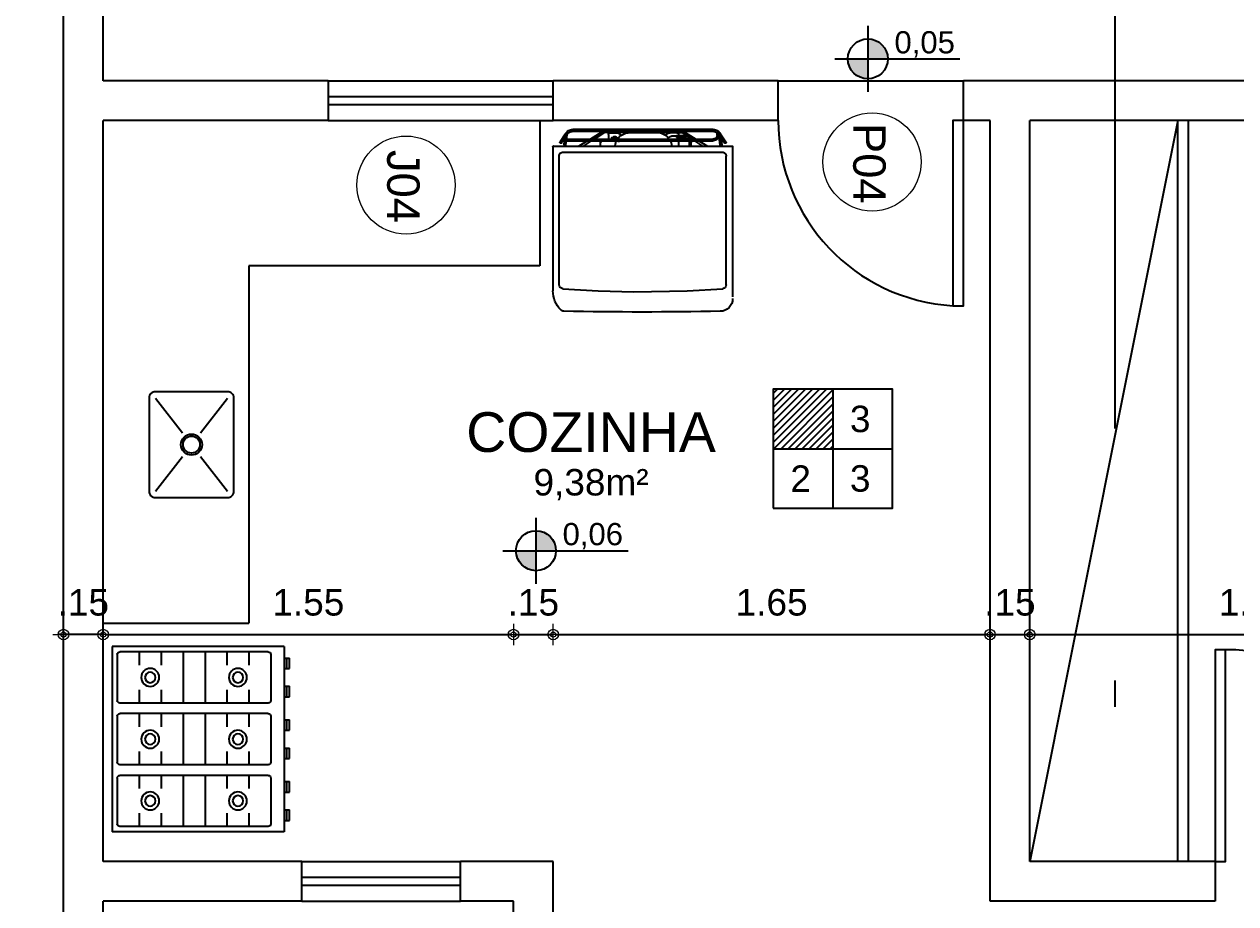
# Model space of a CAD drawing. Header units: millimetres. Extents: x 1540 to 1603, y 509.1 to 598.2.
# Drawn here: x 1545.459 to 1550.036, y 588.486 to 591.81 of the extents above; entities that cross this region are included whole.
import ezdxf
from ezdxf.enums import TextEntityAlignment as Align

# ---------------------------------------------------------------- set-up
doc = ezdxf.new("R2010")
doc.units = ezdxf.units.MM
doc.linetypes.add('DASHDOT2', pattern=[12.7, 6.35, -3.175, 0, -3.175])
for name, color, linetype in [('01', 4, 'Continuous'), ('02', 2, 'Continuous'), ('A-PEN-08', 8, 'Continuous'), ('A-PEN-B', 5, 'Continuous'), ('A-PEN-C', 4, 'Continuous'), ('A-PEN-G', 3, 'Continuous'), ('A-PEN-M', 6, 'Continuous'), ('A-PEN-R', 1, 'Continuous'), ('BANHEIRO', 6, 'Continuous'), ('COZINHA', 6, 'Continuous'), ('L-Texto', 30, 'Continuous'), ('NIVEIS', 1, 'Continuous')]:
    doc.layers.add(name, color=color, linetype=linetype)
doc.layers.add('BLOCOS', color=4, linetype='Continuous', lineweight=9)
doc.layers.add('COTAS', color=53, linetype='Continuous', lineweight=9)
doc.styles.add('CARIMBO_DADOS', font='arial.ttf', dxfattribs={"height": 0.1})
doc.styles.add('REGUA80', font='arial.ttf', dxfattribs={"height": 1})
doc.styles.add('T20', font='PORT2', dxfattribs={"height": 0.2})
doc.styles.add('TEXT', font='arial.ttf')
doc.dimstyles.new('COTAS_EXTERNAS', dxfattribs={"dimtxt": 0.1, "dimasz": 0.01, "dimexe": 0, "dimexo": 0, "dimgap": 0.07, "dimtad": 1, "dimzin": 5, "dimdsep": 46, "dimtxsty": 'CARIMBO_DADOS', "dimblk1": 'CIRCULOS', "dimblk2": 'CIRCULOS', "dimsah": 1, "dimcen": 0, "dimse1": 1, "dimse2": 1, "dimclrd": 8, "dimclre": 8, "dimclrt": 230, "dimadec": 0, "dimazin": 0, "dimtfac": 100, "dimtix": 1, "dimtmove": 2, "dimatfit": 3, "dimldrblk": 'CIRCULOS', "dimfxl": 1, "dimtolj": 1, "dimtzin": 5, "dimarcsym": 0})
doc.dimstyles.get("Standard").update_dxf_attribs({"dimtxt": 0.18, "dimasz": 0.18, "dimexe": 0.18, "dimexo": 0.0625, "dimgap": 0.09, "dimtad": 0, "dimtih": 1, "dimtoh": 1, "dimdec": 4, "dimzin": 0, "dimdsep": 46, "dimtxsty": 'Standard', "dimcen": 0.09, "dimadec": 0, "dimazin": 0, "dimtfac": 1, "dimtdec": 4, "dimtofl": 0, "dimtmove": 0, "dimatfit": 3, "dimfxl": 1, "dimtolj": 1, "dimtzin": 0, "dimarcsym": 0})

# ---------------------------------------------------------------- blocks, each defined once
blk = doc.blocks.new('BRA31TDp')
for p, q in [((0.6752, 0.7629), (0.6704, 0.7634)), ((0.6799, 0.762), (0.6752, 0.7629)), ((0.0568, 0.7392), (0.0568, 0.7407)), ((0.0805, 0.716), (0.0814, 0.7156)), ((0.1803, 0.7137), (0.1812, 0.7156)), ((0.1803, 0.7085), (0.1803, 0.7137)), ((0.4901, 0.7279), (0.4844, 0.726)), ((0.6842, 0.7605), (0.6799, 0.762)), ((0.6884, 0.7586), (0.6842, 0.7605)), ((0.6922, 0.7558), (0.6884, 0.7586)), ((0.6955, 0.7525), (0.6922, 0.7558)), ((0.6984, 0.7492), (0.6955, 0.7525)), ((0.7016, 0.7433), (0.6984, 0.7492)), ((0.7007, 0.7449), (0.7007, 0.7449)), ((0.7016, 0.7433), (0.7235, 0.7118)), ((0.4915, 0.6995), (0.4911, 0.7009)), ((0.492, 0.6981), (0.4915, 0.6995)), ((0.492, 0.6966), (0.492, 0.6981)), ((0.4931, 0.6933), (0.492, 0.6966)), ((0.4925, 0.6952), (0.4925, 0.6952)), ((0.7537, 0.691), (0.7537, 0.103)), ((0, 0.103), (0, 0.0628)), ((0.0265, 0.1115), (0.0265, 0.1115)), ((0.0265, 0.111), (0.0265, 0.1115)), ((0.7537, 0.103), (0.7537, 0.0864)), ((0, 0.0628), (0, 0.0623)), ((0, 0.0628), (0, 0.0628)), ((0, 0.0628), (0, 0.0604)), ((0.1903, 0.0855), (0.0412, 0.0949)), ((0.4144, 0.0822), (0.1903, 0.0855)), ((0.5635, 0.0855), (0.4144, 0.0822)), ((0.7121, 0.0949), (0.5635, 0.0855))]:
    blk.add_line(p, q)
for points in [[(0.0805, 0.7634), (0.0805, 0.7634), (0.0757, 0.7629), (0.071, 0.762), (0.0667, 0.7605), (0.063, 0.7582), (0.0592, 0.7558), (0.0559, 0.7525), (0.053, 0.7487), (0.0506, 0.7444)], [(0.0805, 0.7634), (0.6704, 0.7634)], [(0.053, 0.7487), (0.0275, 0.7118)], [(0.0483, 0.7284), (0.0341, 0.708)], [(0.044, 0.6995), (0.0502, 0.743)], [(0.0506, 0.7444), (0.0506, 0.7444), (0.0502, 0.744), (0.0502, 0.7435), (0.0502, 0.7435), (0.0502, 0.743)], [(0.0511, 0.699), (0.0568, 0.7407)], [(0.0577, 0.7426), (0.0577, 0.7426), (0.0577, 0.7421), (0.0573, 0.7416), (0.0568, 0.7411), (0.0568, 0.7407)], [(0.0568, 0.7392), (0.0568, 0.7392), (0.0573, 0.7345), (0.0587, 0.7302), (0.0611, 0.7265), (0.0639, 0.7227), (0.0672, 0.7198), (0.0715, 0.7179), (0.0757, 0.7165), (0.0805, 0.716)], [(0.0805, 0.7558), (0.0805, 0.7558), (0.0772, 0.7553), (0.0734, 0.7549), (0.0701, 0.7539), (0.0672, 0.752), (0.0644, 0.7501), (0.0615, 0.7482), (0.0596, 0.7454), (0.0577, 0.7426)], [(0.0805, 0.7558), (0.0805, 0.7558), (0.0772, 0.7553), (0.0743, 0.7544), (0.0715, 0.753), (0.0691, 0.7511), (0.0672, 0.7487), (0.0658, 0.7459), (0.0653, 0.743), (0.0648, 0.7397), (0.0648, 0.7397), (0.0653, 0.7364), (0.0658, 0.7336), (0.0672, 0.7307), (0.0691, 0.7279), (0.0715, 0.726), (0.0743, 0.7246), (0.0772, 0.7236), (0.0805, 0.7231)], [(0.6704, 0.7558), (0.0805, 0.7558)], [(0.6951, 0.7231), (0.0805, 0.7231)], [(0.6951, 0.7156), (0.0814, 0.7156)], [(0.1411, 0.7156), (0.1043, 0.6933)], [(0.1244, 0.6933), (0.1586, 0.7156)], [(0.1993, 0.7506), (0.1538, 0.7231)], [(0.1699, 0.7231), (0.2139, 0.752)], [(0.1737, 0.7156), (0.1737, 0.7156), (0.1732, 0.7137), (0.1732, 0.7123), (0.1732, 0.7104), (0.1732, 0.7085)], [(0.2016, 0.7373), (0.2016, 0.7373), (0.1978, 0.7369), (0.1945, 0.7364), (0.1907, 0.7355), (0.1879, 0.7336), (0.1846, 0.7317), (0.1818, 0.7293), (0.1794, 0.7265), (0.177, 0.7231)], [(0.2016, 0.7298), (0.2016, 0.7298), (0.1997, 0.7298), (0.1974, 0.7293), (0.1955, 0.7288), (0.1936, 0.7284), (0.1917, 0.7274), (0.1903, 0.726), (0.1884, 0.7246), (0.1865, 0.7231)], [(0.4385, 0.7497), (0.4385, 0.7497), (0.4314, 0.7501), (0.4248, 0.7506), (0.4182, 0.7511), (0.4115, 0.7511), (0.2172, 0.7511), (0.2106, 0.7506), (0.2039, 0.7501), (0.1968, 0.7497)], [(0.1968, 0.7497), (0.1968, 0.7497), (0.3025, 0.7487), (0.2958, 0.7468), (0.2901, 0.7444), (0.2845, 0.7416), (0.2788, 0.7378), (0.2741, 0.7336), (0.2698, 0.7288), (0.2655, 0.7231)], [(0.412, 0.7506), (0.1993, 0.7506)], [(0.2016, 0.7373), (0.2343, 0.7373)], [(0.2343, 0.7298), (0.2016, 0.7298)], [(0.412, 0.752), (0.2139, 0.752)], [(0.2338, 0.7497), (0.2338, 0.7497), (0.231, 0.7492), (0.2291, 0.7478), (0.2272, 0.7454), (0.2267, 0.7426)], [(0.2267, 0.7426), (0.2267, 0.7373)], [(0.2267, 0.7156), (0.2267, 0.6933)], [(0.2338, 0.7497), (0.2617, 0.7497)], [(0.2485, 0.7373), (0.2343, 0.7373), (0.2343, 0.7298)], [(0.2688, 0.7279), (0.2603, 0.7336), (0.2603, 0.7336), (0.2575, 0.735), (0.2546, 0.7364), (0.2518, 0.7369), (0.2485, 0.7373)], [(0.2613, 0.7156), (0.2613, 0.7156), (0.2603, 0.7137), (0.2594, 0.7118), (0.2589, 0.7099), (0.258, 0.7085), (0.2575, 0.7066), (0.257, 0.7047), (0.2565, 0.7028), (0.2561, 0.7009)], [(0.2795, 0.7383), (0.2783, 0.7402), (0.2764, 0.7426), (0.2745, 0.7449), (0.2722, 0.7463), (0.2698, 0.7478), (0.2674, 0.7487), (0.2646, 0.7497), (0.2617, 0.7497)], [(0.412, 0.752), (0.536, 0.752)], [(0.412, 0.7506), (0.5507, 0.7506)], [(0.4825, 0.7231), (0.4825, 0.7231), (0.4783, 0.7288), (0.474, 0.7336), (0.4688, 0.7378), (0.4636, 0.7416), (0.4579, 0.7444), (0.4518, 0.7468), (0.4451, 0.7487), (0.4385, 0.7497)], [(0.5142, 0.7497), (0.4863, 0.7497), (0.4863, 0.7497), (0.483, 0.7497), (0.4802, 0.7487), (0.4778, 0.7478), (0.4754, 0.7463), (0.4731, 0.7449), (0.4712, 0.7426), (0.4698, 0.7402), (0.4683, 0.7378)], [(0.4825, 0.7156), (0.4792, 0.7137), (0.4792, 0.7137), (0.4792, 0.7137), (0.4787, 0.7137), (0.4783, 0.7137), (0.4783, 0.7137), (0.4783, 0.7137), (0.4769, 0.7137), (0.4754, 0.7137), (0.474, 0.7146), (0.4735, 0.7156)], [(0.5029, 0.7284), (0.5029, 0.7284), (0.501, 0.7317), (0.4982, 0.734), (0.4944, 0.7345), (0.4906, 0.734), (0.4906, 0.734), (0.4877, 0.7326), (0.4854, 0.7302), (0.4844, 0.7269), (0.4844, 0.7231)], [(0.4911, 0.7009), (0.4911, 0.7009), (0.4911, 0.7014), (0.4911, 0.7023), (0.4911, 0.7028), (0.4906, 0.7033), (0.4906, 0.7033), (0.4901, 0.7066), (0.4892, 0.7099), (0.4882, 0.7127), (0.4868, 0.7156)], [(0.4901, 0.7506), (0.4901, 0.752)], [(0.4934, 0.7284), (0.4934, 0.7284), (0.4925, 0.7284), (0.492, 0.7284), (0.4911, 0.7284), (0.4901, 0.7279)], [(0.4934, 0.7284), (0.5081, 0.7284), (0.5081, 0.7231)], [(0.5057, 0.7506), (0.5057, 0.752)], [(0.5204, 0.7426), (0.5204, 0.7426), (0.5199, 0.7454), (0.519, 0.7478), (0.5166, 0.7492), (0.5142, 0.7497)], [(0.5204, 0.7426), (0.5204, 0.7231)], [(0.58, 0.7231), (0.536, 0.752)], [(0.5403, 0.7156), (0.5479, 0.7137)], [(0.554, 0.7075), (0.554, 0.7075), (0.5535, 0.7094), (0.5521, 0.7113), (0.5502, 0.7127), (0.5479, 0.7137)], [(0.5507, 0.7506), (0.5961, 0.7231)], [(0.6255, 0.6933), (0.5914, 0.7156)], [(0.6089, 0.7156), (0.6456, 0.6933)], [(0.6936, 0.7426), (0.6936, 0.7426), (0.6917, 0.7454), (0.6894, 0.7482), (0.6865, 0.7501), (0.6837, 0.752), (0.6809, 0.7539), (0.6775, 0.7549), (0.6742, 0.7553), (0.6704, 0.7558)], [(0.6936, 0.7426), (0.7173, 0.708)], [(0.6941, 0.7407), (0.6941, 0.7407), (0.6936, 0.7411), (0.6936, 0.7416), (0.6936, 0.7421), (0.6936, 0.7426)], [(0.6993, 0.699), (0.6941, 0.7407)], [(0.7069, 0.6995), (0.7031, 0.7284)], [(0.0024, 0.6933), (0.0024, 0.6933), (0.0014, 0.6933), (0.0005, 0.6929), (0, 0.6919), (0, 0.691)], [(0, 0.691), (0, 0.103)], [(0.7514, 0.6933), (0.0014, 0.6933)], [(0.0275, 0.7118), (0.0275, 0.7118), (0.027, 0.7104), (0.027, 0.7094), (0.0275, 0.708), (0.0284, 0.7066), (0.0284, 0.7066), (0.0293, 0.7061), (0.0308, 0.7061), (0.0322, 0.7066), (0.0336, 0.7075), (0.0336, 0.7075), (0.0336, 0.7075), (0.0341, 0.708), (0.0341, 0.708), (0.0341, 0.708)], [(0.7107, 0.6682), (0.0426, 0.6682)], [(0.044, 0.6995), (0.044, 0.6995), (0.0445, 0.6981), (0.0454, 0.6971), (0.0464, 0.6962), (0.0483, 0.6957), (0.0483, 0.6957), (0.0497, 0.6962), (0.0506, 0.6966), (0.0511, 0.6976), (0.0511, 0.699)], [(0.1732, 0.6933), (0.1732, 0.7085)], [(0.1803, 0.6933), (0.1803, 0.7085)], [(0.2561, 0.7009), (0.2561, 0.7009), (0.2561, 0.6995), (0.2561, 0.6981), (0.2556, 0.6966), (0.2556, 0.6933)], [(0.554, 0.6933), (0.554, 0.7075)], [(0.7069, 0.6995), (0.7069, 0.6995), (0.7069, 0.6985), (0.7059, 0.6976), (0.7055, 0.6971), (0.7045, 0.6966), (0.7045, 0.6966), (0.7031, 0.6962), (0.7012, 0.6966), (0.7003, 0.6971), (0.6993, 0.6985), (0.6993, 0.6985), (0.6993, 0.6985), (0.6993, 0.6985), (0.6993, 0.6985), (0.6993, 0.699)], [(0.7173, 0.708), (0.7173, 0.708), (0.7178, 0.7066), (0.7192, 0.7061), (0.7206, 0.7061), (0.7225, 0.7066), (0.7225, 0.7066), (0.7235, 0.7075), (0.7244, 0.7085), (0.7244, 0.7099), (0.7235, 0.7113), (0.7235, 0.7113), (0.7235, 0.7118), (0.7235, 0.7118), (0.7235, 0.7118), (0.7235, 0.7118)], [(0.7514, 0.6933), (0.7523, 0.6933), (0.7523, 0.6933), (0.7528, 0.6933), (0.7533, 0.6929), (0.7537, 0.6924), (0.7537, 0.6919)], [(0.7537, 0.691), (0.7537, 0.691), (0.7537, 0.6919), (0.7533, 0.6929), (0.7523, 0.6933), (0.7514, 0.6933)], [(0.0265, 0.1115), (0.0265, 0.6512)], [(0.7272, 0.1115), (0.7272, 0.6512)]]:
    blk.add_lwpolyline(points)
for centre, radius, start, end in [((0.0426, 0.6521), 0.0161, 90, 183.2732), ((0.7107, 0.6517), 0.0166, 358.3861, 90), ((0.0432, 0.1115), 0.0167, 180, 263.0635), ((0.7106, 0.1115), 0.0166, 275.1275, 0), ((0.051, 0.0511), 0.0511, 177.5341, 270), ((0.6377, 0.0864), 0.116, 315.9981, 0), ((0.3762, 17.318), 17.3211, 268.92446, 271.09792), ((0.7077, 0.0189), 0.0187, 271.0979, 315.9981)]:
    blk.add_arc(centre, radius, start, end)
blk = doc.blocks.new('Fogão03_6')
at = {"layer": '01'}
for p, q in [((-0.33, -0.1029), (-0.28, -0.1029)), ((-0.33, -0.1029), (-0.28, -0.1029)), ((-0.1867, -0.1029), (-0.1367, -0.1029)), ((-0.1867, -0.1029), (-0.1367, -0.1029)), ((-0.0967, -0.1029), (-0.0467, -0.1029)), ((-0.0967, -0.1029), (-0.0467, -0.1029)), ((0.0467, -0.1029), (0.0967, -0.1029)), ((0.0467, -0.1029), (0.0967, -0.1029)), ((0.1367, -0.1029), (0.1867, -0.1029)), ((0.1367, -0.1029), (0.1867, -0.1029)), ((0.28, -0.1029), (0.33, -0.1029)), ((0.28, -0.1029), (0.33, -0.1029)), ((-0.33, -0.1857), (-0.28, -0.1857)), ((-0.33, -0.1857), (-0.28, -0.1857)), ((-0.1867, -0.1857), (-0.1367, -0.1857)), ((-0.1867, -0.1857), (-0.1367, -0.1857)), ((-0.0967, -0.1857), (-0.0467, -0.1857)), ((-0.0967, -0.1857), (-0.0467, -0.1857)), ((0.0467, -0.1857), (0.0967, -0.1857)), ((0.0467, -0.1857), (0.0967, -0.1857)), ((0.1367, -0.1857), (0.1867, -0.1857)), ((0.1367, -0.1857), (0.1867, -0.1857)), ((0.28, -0.1857), (0.33, -0.1857)), ((0.28, -0.1857), (0.33, -0.1857)), ((-0.33, -0.2686), (-0.1367, -0.2686)), ((-0.33, -0.2686), (-0.1367, -0.2686)), ((-0.0967, -0.2686), (0.0967, -0.2686)), ((-0.0967, -0.2686), (0.0967, -0.2686)), ((0.1367, -0.2686), (0.33, -0.2686)), ((0.1367, -0.2686), (0.33, -0.2686)), ((-0.33, -0.3514), (-0.1367, -0.3514)), ((-0.33, -0.3514), (-0.1367, -0.3514)), ((-0.0967, -0.3514), (0.0967, -0.3514)), ((-0.0967, -0.3514), (0.0967, -0.3514)), ((0.1367, -0.3514), (0.33, -0.3514)), ((0.1367, -0.3514), (0.33, -0.3514)), ((-0.33, -0.4343), (-0.28, -0.4343)), ((-0.33, -0.4343), (-0.28, -0.4343)), ((-0.1867, -0.4343), (-0.1367, -0.4343)), ((-0.1867, -0.4343), (-0.1367, -0.4343)), ((-0.0967, -0.4343), (-0.0467, -0.4343)), ((-0.0967, -0.4343), (-0.0467, -0.4343)), ((0.0467, -0.4343), (0.0967, -0.4343)), ((0.0467, -0.4343), (0.0967, -0.4343)), ((0.1367, -0.4343), (0.1867, -0.4343)), ((0.1367, -0.4343), (0.1867, -0.4343)), ((0.28, -0.4343), (0.33, -0.4343)), ((0.28, -0.4343), (0.33, -0.4343)), ((-0.33, -0.5171), (-0.28, -0.5171)), ((-0.33, -0.5171), (-0.28, -0.5171)), ((-0.1867, -0.5171), (-0.1367, -0.5171)), ((-0.1867, -0.5171), (-0.1367, -0.5171)), ((-0.0967, -0.5171), (-0.0467, -0.5171)), ((-0.0967, -0.5171), (-0.0467, -0.5171)), ((0.0467, -0.5171), (0.0967, -0.5171)), ((0.0467, -0.5171), (0.0967, -0.5171)), ((0.1367, -0.5171), (0.1867, -0.5171)), ((0.1367, -0.5171), (0.1867, -0.5171)), ((0.28, -0.5171), (0.33, -0.5171)), ((0.28, -0.5171), (0.33, -0.5171)), ((-0.3068, -0.65), (-0.3068, -0.67)), ((-0.3068, -0.65), (-0.3068, -0.67)), ((-0.2669, -0.66), (-0.3068, -0.66)), ((-0.2669, -0.66), (-0.3068, -0.66)), ((-0.2669, -0.67), (-0.3068, -0.67)), ((-0.2669, -0.67), (-0.3068, -0.67)), ((-0.2669, -0.65), (-0.2669, -0.67)), ((-0.2669, -0.65), (-0.2669, -0.67)), ((-0.1998, -0.65), (-0.1998, -0.67)), ((-0.1998, -0.65), (-0.1998, -0.67)), ((-0.1599, -0.66), (-0.1998, -0.66)), ((-0.1599, -0.66), (-0.1998, -0.66)), ((-0.1599, -0.67), (-0.1998, -0.67)), ((-0.1599, -0.67), (-0.1998, -0.67)), ((-0.1599, -0.65), (-0.1599, -0.67)), ((-0.1599, -0.65), (-0.1599, -0.67)), ((-0.0734, -0.65), (-0.0734, -0.67)), ((-0.0734, -0.65), (-0.0734, -0.67)), ((-0.0335, -0.66), (-0.0734, -0.66)), ((-0.0335, -0.66), (-0.0734, -0.66)), ((-0.0335, -0.67), (-0.0734, -0.67)), ((-0.0335, -0.67), (-0.0734, -0.67)), ((-0.0335, -0.65), (-0.0335, -0.67)), ((-0.0335, -0.65), (-0.0335, -0.67)), ((0.0335, -0.65), (0.0335, -0.67)), ((0.0335, -0.65), (0.0335, -0.67)), ((0.0734, -0.66), (0.0335, -0.66)), ((0.0734, -0.66), (0.0335, -0.66)), ((0.0734, -0.67), (0.0335, -0.67)), ((0.0734, -0.67), (0.0335, -0.67)), ((0.0734, -0.65), (0.0734, -0.67)), ((0.0734, -0.65), (0.0734, -0.67)), ((0.1599, -0.65), (0.1599, -0.67)), ((0.1599, -0.65), (0.1599, -0.67)), ((0.1998, -0.66), (0.1599, -0.66)), ((0.1998, -0.66), (0.1599, -0.66)), ((0.1998, -0.67), (0.1599, -0.67)), ((0.1998, -0.67), (0.1599, -0.67)), ((0.1998, -0.65), (0.1998, -0.67)), ((0.1998, -0.65), (0.1998, -0.67)), ((0.2669, -0.65), (0.2669, -0.67)), ((0.2669, -0.65), (0.2669, -0.67)), ((0.3067, -0.66), (0.2669, -0.66)), ((0.3067, -0.66), (0.2669, -0.66)), ((0.3067, -0.67), (0.2669, -0.67)), ((0.3067, -0.67), (0.2669, -0.67)), ((0.3067, -0.65), (0.3067, -0.67)), ((0.3067, -0.65), (0.3067, -0.67))]:
    blk.add_line(p, q, dxfattribs=at)
for centre, radius in [((-0.2333, -0.1443), 0.0341), ((-0.2333, -0.1443), 0.0341), ((-0.2333, -0.1443), 0.02), ((-0.2333, -0.1443), 0.02), ((0, -0.1443), 0.0341), ((0, -0.1443), 0.0341), ((0, -0.1443), 0.02), ((0, -0.1443), 0.02), ((0.2333, -0.1443), 0.0341), ((0.2333, -0.1443), 0.0341), ((0.2333, -0.1443), 0.02), ((0.2333, -0.1443), 0.02), ((-0.2333, -0.4757), 0.0341), ((-0.2333, -0.4757), 0.0341), ((-0.2333, -0.4757), 0.02), ((-0.2333, -0.4757), 0.02), ((0, -0.4757), 0.0341), ((0, -0.4757), 0.0341), ((0, -0.4757), 0.02), ((0, -0.4757), 0.02), ((0.2333, -0.4757), 0.0341), ((0.2333, -0.4757), 0.0341), ((0.2333, -0.4757), 0.02), ((0.2333, -0.4757), 0.02)]:
    blk.add_circle(centre, radius, dxfattribs=at)
at = {"layer": '02'}
for p, q in [((-0.35, -0.65), (-0.35, 0)), ((-0.35, 0), (0.35, 0)), ((-0.35, 0), (0.35, 0)), ((-0.35, -0.65), (-0.35, 0)), ((-0.33, -0.59), (-0.33, -0.03)), ((-0.33, -0.59), (-0.33, -0.03)), ((-0.32, -0.02), (-0.1467, -0.02)), ((-0.32, -0.02), (-0.1467, -0.02)), ((-0.1367, -0.59), (-0.1367, -0.03)), ((-0.1367, -0.59), (-0.1367, -0.03)), ((-0.0967, -0.59), (-0.0967, -0.03)), ((-0.0967, -0.59), (-0.0967, -0.03)), ((-0.0867, -0.02), (0.0867, -0.02)), ((-0.0867, -0.02), (0.0867, -0.02)), ((0.0967, -0.59), (0.0967, -0.03)), ((0.0967, -0.59), (0.0967, -0.03)), ((0.1367, -0.59), (0.1367, -0.03)), ((0.1367, -0.59), (0.1367, -0.03)), ((0.1467, -0.02), (0.32, -0.02)), ((0.1467, -0.02), (0.32, -0.02)), ((0.33, -0.59), (0.33, -0.03)), ((0.33, -0.59), (0.33, -0.03)), ((0.35, -0.65), (0.35, 0)), ((0.35, -0.65), (0.35, 0)), ((-0.32, -0.6), (-0.1467, -0.6)), ((-0.32, -0.6), (-0.1467, -0.6)), ((-0.0867, -0.6), (0.0867, -0.6)), ((-0.0867, -0.6), (0.0867, -0.6)), ((0.1467, -0.6), (0.32, -0.6)), ((0.1467, -0.6), (0.32, -0.6)), ((-0.35, -0.65), (0.35, -0.65)), ((-0.35, -0.65), (0.35, -0.65))]:
    blk.add_line(p, q, dxfattribs=at)
for centre, start, end in [((-0.32, -0.03), 89.9995, 179.9996), ((-0.32, -0.03), 89.9995, 179.9996), ((-0.1467, -0.03), 359.9996, 89.9995), ((-0.1467, -0.03), 359.9996, 89.9995), ((-0.0867, -0.03), 89.9995, 179.9996), ((-0.0867, -0.03), 89.9995, 179.9996), ((0.0867, -0.03), 359.9996, 89.9995), ((0.0867, -0.03), 359.9996, 89.9995), ((0.1467, -0.03), 89.9995, 179.9996), ((0.1467, -0.03), 89.9995, 179.9996), ((0.32, -0.03), 359.9996, 89.9995), ((0.32, -0.03), 359.9996, 89.9995), ((-0.32, -0.59), 179.9996, 269.9995), ((-0.32, -0.59), 179.9996, 269.9995), ((-0.1467, -0.59), 269.9995, 359.9996), ((-0.1467, -0.59), 269.9995, 359.9996), ((-0.0867, -0.59), 179.9996, 269.9995), ((-0.0867, -0.59), 179.9996, 269.9995), ((0.0867, -0.59), 269.9995, 359.9996), ((0.0867, -0.59), 269.9995, 359.9996), ((0.1467, -0.59), 179.9996, 269.9995), ((0.1467, -0.59), 179.9996, 269.9995), ((0.32, -0.59), 269.9995, 359.9996), ((0.32, -0.59), 269.9995, 359.9996)]:
    blk.add_arc(centre, 0.01, start, end, dxfattribs=at)
blk = doc.blocks.new('pp')
at = {"layer": '01'}
for p, q in [((3701.2338, 249.4487), (3701.3355, 249.317)), ((3701.404, 249.317), (3701.5058, 249.4487)), ((3701.2338, 249.0967), (3701.3355, 249.2284)), ((3701.404, 249.2284), (3701.5058, 249.0967))]:
    blk.add_line(p, q, dxfattribs=at)
for radius in [0.04, 0.032]:
    blk.add_circle((3701.3698, 249.2727), radius, dxfattribs=at)
at = {"layer": '02', "flags": 128}
blk.add_lwpolyline([(3701.2098, 249.4487), (3701.2098, 249.0967, 0.414214), (3701.2338, 249.0727), (3701.5058, 249.0727, 0.414214), (3701.5298, 249.0967), (3701.5298, 249.4487, 0.414214), (3701.5058, 249.4727), (3701.2338, 249.4727, 0.414214)], format="xyb", close=True, dxfattribs=at)
blk = doc.blocks.new('CIRCULOS')
at = {"layer": 'COTAS'}
for p, q in [((-4, 0), (4, 0)), ((0, 4), (0, -4))]:
    blk.add_line(p, q, dxfattribs=at)
for radius in [2, 1]:
    blk.add_circle((0, 0), radius, dxfattribs=at)
blk = doc.blocks.new('*D475')
at = {"layer": 'A-PEN-08', "color": 8, "lineweight": -2, "ltscale": 0.05}
blk.add_line((1545.2878, 594.5859), (1545.2878, 591.6059), dxfattribs=at)
at = {"layer": 'Defpoints', "color": 0, "ltscale": 0.05}
for p in [(1545.7574, 594.5959), (1545.2878, 591.5959), (1545.7574, 591.5959)]:
    blk.add_point(p, dxfattribs=at)
at = {"layer": 'A-PEN-08', "color": 8, "lineweight": -2, "ltscale": 0.05, "xscale": 0.01, "yscale": 0.01, "zscale": 0.01}
for p, rotation in [((1545.2878, 594.5959), 90), ((1545.2878, 591.5959), 270)]:
    blk.add_blockref('CIRCULOS', p, dxfattribs=dict(at, rotation=rotation))
at = {"layer": 'A-PEN-08', "color": 230, "ltscale": 0.05, "insert": (1545.1667, 593.0959), "char_height": 0.1, "attachment_point": 5, "rotation": 90, "style": 'CARIMBO_DADOS'}
blk.add_mtext('\\A1;3.00', dxfattribs=at)
blk = doc.blocks.new('*D476')
at = {"layer": 'A-PEN-08', "color": 8, "lineweight": -2, "ltscale": 0.05}
for p, q in [((1545.2878, 591.6059), (1545.2878, 591.6159)), ((1545.2878, 591.5959), (1545.2878, 591.4459)), ((1545.2878, 591.4359), (1545.2878, 591.4259))]:
    blk.add_line(p, q, dxfattribs=at)
at = {"layer": 'Defpoints', "color": 0, "ltscale": 0.05}
for p in [(1545.7574, 591.5959), (1545.2878, 591.4459), (1545.7574, 591.4459)]:
    blk.add_point(p, dxfattribs=at)
at = {"layer": 'A-PEN-08', "color": 8, "lineweight": -2, "ltscale": 0.05, "xscale": 0.01, "yscale": 0.01, "zscale": 0.01}
for p, rotation in [((1545.2878, 591.5959), 270), ((1545.2878, 591.4459), 90)]:
    blk.add_blockref('CIRCULOS', p, dxfattribs=dict(at, rotation=rotation))
at = {"layer": 'A-PEN-08', "color": 230, "ltscale": 0.05, "insert": (1545.1667, 591.5209), "char_height": 0.1, "attachment_point": 5, "rotation": 90, "style": 'CARIMBO_DADOS'}
blk.add_mtext('\\A1;.15', dxfattribs=at)
blk = doc.blocks.new('*D477')
at = {"layer": 'A-PEN-08', "color": 8, "lineweight": -2, "ltscale": 0.05}
blk.add_line((1545.2878, 591.4359), (1545.2878, 588.6559), dxfattribs=at)
at = {"layer": 'Defpoints', "color": 0, "ltscale": 0.05}
for p in [(1545.7574, 591.4459), (1545.2878, 588.6459), (1545.7574, 588.6459)]:
    blk.add_point(p, dxfattribs=at)
at = {"layer": 'A-PEN-08', "color": 8, "lineweight": -2, "ltscale": 0.05, "xscale": 0.01, "yscale": 0.01, "zscale": 0.01}
for p, rotation in [((1545.2878, 591.4459), 90), ((1545.2878, 588.6459), 270)]:
    blk.add_blockref('CIRCULOS', p, dxfattribs=dict(at, rotation=rotation))
at = {"layer": 'A-PEN-08', "color": 230, "ltscale": 0.05, "insert": (1545.1667, 590.0459), "char_height": 0.1, "attachment_point": 5, "rotation": 90, "style": 'CARIMBO_DADOS'}
blk.add_mtext('\\A1;2.80', dxfattribs=at)
blk = doc.blocks.new('*D485')
at = {"layer": 'A-PEN-08', "color": 8, "lineweight": -2, "ltscale": 0.05}
for p, q in [((1549.0974, 594.3046), (1549.0874, 594.3046)), ((1549.1074, 594.3046), (1549.2574, 594.3046)), ((1549.2674, 594.3046), (1549.2774, 594.3046))]:
    blk.add_line(p, q, dxfattribs=at)
at = {"layer": 'Defpoints', "color": 0, "ltscale": 0.05}
for p in [(1549.2574, 594.3046), (1549.1074, 591.4459), (1549.2574, 591.4459)]:
    blk.add_point(p, dxfattribs=at)
at = {"layer": 'A-PEN-08', "color": 8, "lineweight": -2, "ltscale": 0.05, "xscale": 0.01, "yscale": 0.01, "zscale": 0.01}
blk.add_blockref('CIRCULOS', (1549.1074, 594.3046), dxfattribs=at)
at = {"layer": 'A-PEN-08', "color": 8, "lineweight": -2, "ltscale": 0.05, "xscale": 0.01, "yscale": 0.01, "zscale": 0.01, "rotation": 180}
blk.add_blockref('CIRCULOS', (1549.2574, 594.3046), dxfattribs=at)
at = {"layer": 'A-PEN-08', "color": 230, "ltscale": 0.05, "insert": (1549.1824, 594.4257), "char_height": 0.1, "attachment_point": 5, "style": 'CARIMBO_DADOS'}
blk.add_mtext('\\A1;.15', dxfattribs=at)
blk = doc.blocks.new('*D486')
at = {"layer": 'A-PEN-08', "color": 8, "lineweight": -2, "ltscale": 0.05}
blk.add_line((1549.2674, 594.3046), (1552.4474, 594.3046), dxfattribs=at)
at = {"layer": 'Defpoints', "color": 0, "ltscale": 0.05}
for p in [(1552.4574, 594.5959), (1552.4574, 594.3046), (1549.2574, 591.4459)]:
    blk.add_point(p, dxfattribs=at)
at = {"layer": 'A-PEN-08', "color": 8, "lineweight": -2, "ltscale": 0.05, "xscale": 0.01, "yscale": 0.01, "zscale": 0.01, "rotation": 180}
blk.add_blockref('CIRCULOS', (1549.2574, 594.3046), dxfattribs=at)
at = {"layer": 'A-PEN-08', "color": 8, "lineweight": -2, "ltscale": 0.05, "xscale": 0.01, "yscale": 0.01, "zscale": 0.01}
blk.add_blockref('CIRCULOS', (1552.4574, 594.3046), dxfattribs=at)
at = {"layer": 'A-PEN-08', "color": 230, "ltscale": 0.05, "insert": (1550.8574, 594.4257), "char_height": 0.1, "attachment_point": 5, "style": 'CARIMBO_DADOS'}
blk.add_mtext('\\A1;3.20', dxfattribs=at)
blk = doc.blocks.new('*D349')
at = {"layer": 'A-PEN-08', "color": 8, "lineweight": -2, "ltscale": 0.05}
blk.add_line((1547.6674, 594.3046), (1549.0974, 594.3046), dxfattribs=at)
at = {"layer": 'Defpoints', "color": 0, "ltscale": 0.05}
for p in [(1547.6574, 594.5959), (1549.1074, 594.3046), (1549.1074, 591.4459)]:
    blk.add_point(p, dxfattribs=at)
at = {"layer": 'A-PEN-08', "color": 8, "lineweight": -2, "ltscale": 0.05, "xscale": 0.01, "yscale": 0.01, "zscale": 0.01, "rotation": 180}
blk.add_blockref('CIRCULOS', (1547.6574, 594.3046), dxfattribs=at)
at = {"layer": 'A-PEN-08', "color": 8, "lineweight": -2, "ltscale": 0.05, "xscale": 0.01, "yscale": 0.01, "zscale": 0.01}
blk.add_blockref('CIRCULOS', (1549.1074, 594.3046), dxfattribs=at)
at = {"layer": 'A-PEN-08', "color": 230, "ltscale": 0.05, "insert": (1548.3824, 594.4257), "char_height": 0.1, "attachment_point": 5, "style": 'CARIMBO_DADOS'}
blk.add_mtext('\\A1;1.45', dxfattribs=at)
blk = doc.blocks.new('cotas')
at = {"layer": 'L-Texto'}
h = blk.add_hatch(color=6, dxfattribs=at)
h.paths.add_polyline_path([(0.135, 0, 0.414214), (0, 0.135), (0, 0)])
h.paths.add_polyline_path([(0, 0), (-0.135, 0, 0.414214), (0, -0.135)])
for p, q in [((0, 0.2226), (0, -0.2226)), ((-0.2226, 0), (0.621, 0))]:
    blk.add_line(p, q, dxfattribs=at)
blk.add_circle((0, 0), 0.135, dxfattribs=at)
at = {"layer": 'L-Texto', "color": 6, "style": 'T20'}
blk.add_attdef('COTA', (0.1674, 0.0378), '', height=0.15, dxfattribs=at)
blk = doc.blocks.new('*D514')
at = {"layer": 'BANHEIRO', "color": 8, "lineweight": -2, "ltscale": 0.05}
blk.add_line((1545.7674, 589.503), (1547.2974, 589.503), dxfattribs=at)
at = {"layer": 'Defpoints', "color": 0, "ltscale": 0.05}
for p in [(1547.3074, 589.503), (1545.7574, 588.6459), (1547.3074, 588.4959)]:
    blk.add_point(p, dxfattribs=at)
at = {"layer": 'BANHEIRO', "color": 8, "lineweight": -2, "ltscale": 0.05, "xscale": 0.01, "yscale": 0.01, "zscale": 0.01, "rotation": 180}
blk.add_blockref('CIRCULOS', (1545.7574, 589.503), dxfattribs=at)
at = {"layer": 'BANHEIRO', "color": 8, "lineweight": -2, "ltscale": 0.05, "xscale": 0.01, "yscale": 0.01, "zscale": 0.01}
blk.add_blockref('CIRCULOS', (1547.3074, 589.503), dxfattribs=at)
at = {"layer": 'BANHEIRO', "color": 230, "ltscale": 0.05, "insert": (1546.5324, 589.6241), "char_height": 0.1, "attachment_point": 5, "style": 'CARIMBO_DADOS'}
blk.add_mtext('\\A1;1.55', dxfattribs=at)
blk = doc.blocks.new('*D515')
at = {"layer": 'BANHEIRO', "color": 8, "lineweight": -2, "ltscale": 0.05}
for p, q in [((1547.2974, 589.503), (1547.2874, 589.503)), ((1547.3074, 589.503), (1547.4574, 589.503)), ((1547.4674, 589.503), (1547.4774, 589.503))]:
    blk.add_line(p, q, dxfattribs=at)
at = {"layer": 'Defpoints', "color": 0, "ltscale": 0.05}
for p in [(1547.4574, 589.503), (1547.4574, 588.6459), (1547.3074, 588.4959)]:
    blk.add_point(p, dxfattribs=at)
at = {"layer": 'BANHEIRO', "color": 8, "lineweight": -2, "ltscale": 0.05, "xscale": 0.01, "yscale": 0.01, "zscale": 0.01}
blk.add_blockref('CIRCULOS', (1547.3074, 589.503), dxfattribs=at)
at = {"layer": 'BANHEIRO', "color": 8, "lineweight": -2, "ltscale": 0.05, "xscale": 0.01, "yscale": 0.01, "zscale": 0.01, "rotation": 180}
blk.add_blockref('CIRCULOS', (1547.4574, 589.503), dxfattribs=at)
at = {"layer": 'BANHEIRO', "color": 230, "ltscale": 0.05, "insert": (1547.3824, 589.6241), "char_height": 0.1, "attachment_point": 5, "style": 'CARIMBO_DADOS'}
blk.add_mtext('\\A1;.15', dxfattribs=at)
blk = doc.blocks.new('*D516')
at = {"layer": 'BANHEIRO', "color": 8, "lineweight": -2, "ltscale": 0.05}
blk.add_line((1547.4674, 589.503), (1549.0974, 589.503), dxfattribs=at)
at = {"layer": 'Defpoints', "color": 0, "ltscale": 0.05}
for p in [(1549.1074, 589.503), (1547.4574, 588.6459), (1549.1074, 588.4959)]:
    blk.add_point(p, dxfattribs=at)
at = {"layer": 'BANHEIRO', "color": 8, "lineweight": -2, "ltscale": 0.05, "xscale": 0.01, "yscale": 0.01, "zscale": 0.01, "rotation": 180}
blk.add_blockref('CIRCULOS', (1547.4574, 589.503), dxfattribs=at)
at = {"layer": 'BANHEIRO', "color": 8, "lineweight": -2, "ltscale": 0.05, "xscale": 0.01, "yscale": 0.01, "zscale": 0.01}
blk.add_blockref('CIRCULOS', (1549.1074, 589.503), dxfattribs=at)
at = {"layer": 'BANHEIRO', "color": 230, "ltscale": 0.05, "insert": (1548.2824, 589.6241), "char_height": 0.1, "attachment_point": 5, "style": 'CARIMBO_DADOS'}
blk.add_mtext('\\A1;1.65', dxfattribs=at)
blk = doc.blocks.new('*D517')
at = {"layer": 'BANHEIRO', "color": 8, "lineweight": -2, "ltscale": 0.05}
for p, q in [((1549.0974, 589.503), (1549.0874, 589.503)), ((1549.1074, 589.503), (1549.2574, 589.503)), ((1549.2674, 589.503), (1549.2774, 589.503))]:
    blk.add_line(p, q, dxfattribs=at)
at = {"layer": 'Defpoints', "color": 0, "ltscale": 0.05}
for p in [(1549.2574, 589.503), (1549.2574, 588.6459), (1549.1074, 588.4959)]:
    blk.add_point(p, dxfattribs=at)
at = {"layer": 'BANHEIRO', "color": 8, "lineweight": -2, "ltscale": 0.05, "xscale": 0.01, "yscale": 0.01, "zscale": 0.01}
blk.add_blockref('CIRCULOS', (1549.1074, 589.503), dxfattribs=at)
at = {"layer": 'BANHEIRO', "color": 8, "lineweight": -2, "ltscale": 0.05, "xscale": 0.01, "yscale": 0.01, "zscale": 0.01, "rotation": 180}
blk.add_blockref('CIRCULOS', (1549.2574, 589.503), dxfattribs=at)
at = {"layer": 'BANHEIRO', "color": 230, "ltscale": 0.05, "insert": (1549.1824, 589.6241), "char_height": 0.1, "attachment_point": 5, "style": 'CARIMBO_DADOS'}
blk.add_mtext('\\A1;.15', dxfattribs=at)
blk = doc.blocks.new('*D518')
at = {"layer": 'BANHEIRO', "color": 8, "lineweight": -2, "ltscale": 0.05}
blk.add_line((1549.2674, 589.503), (1550.9474, 589.503), dxfattribs=at)
at = {"layer": 'Defpoints', "color": 0, "ltscale": 0.05}
for p in [(1550.9574, 589.503), (1549.2574, 588.6459), (1550.9574, 588.4959)]:
    blk.add_point(p, dxfattribs=at)
at = {"layer": 'BANHEIRO', "color": 8, "lineweight": -2, "ltscale": 0.05, "xscale": 0.01, "yscale": 0.01, "zscale": 0.01, "rotation": 180}
blk.add_blockref('CIRCULOS', (1549.2574, 589.503), dxfattribs=at)
at = {"layer": 'BANHEIRO', "color": 8, "lineweight": -2, "ltscale": 0.05, "xscale": 0.01, "yscale": 0.01, "zscale": 0.01}
blk.add_blockref('CIRCULOS', (1550.9574, 589.503), dxfattribs=at)
at = {"layer": 'BANHEIRO', "color": 230, "ltscale": 0.05, "insert": (1550.1074, 589.6241), "char_height": 0.1, "attachment_point": 5, "style": 'CARIMBO_DADOS'}
blk.add_mtext('\\A1;1.70', dxfattribs=at)
blk = doc.blocks.new('*D473')
at = {"layer": 'A-PEN-B', "color": 8, "lineweight": -2, "ltscale": 0.05}
blk.add_line((1544.9532, 594.7359), (1544.9532, 569.7559), dxfattribs=at)
at = {"layer": 'Defpoints', "color": 0, "ltscale": 0.05}
for p in [(1545.6074, 594.7459), (1544.9532, 569.7459), (1545.6074, 569.7459)]:
    blk.add_point(p, dxfattribs=at)
at = {"layer": 'A-PEN-B', "color": 8, "lineweight": -2, "ltscale": 0.05, "xscale": 0.01, "yscale": 0.01, "zscale": 0.01}
for p, rotation in [((1544.9532, 594.7459), 90), ((1544.9532, 569.7459), 270)]:
    blk.add_blockref('CIRCULOS', p, dxfattribs=dict(at, rotation=rotation))
at = {"layer": 'A-PEN-B', "color": 230, "ltscale": 0.05, "insert": (1544.8322, 582.2459), "char_height": 0.1, "attachment_point": 5, "rotation": 90, "style": 'CARIMBO_DADOS'}
blk.add_mtext('\\A1;25.00', dxfattribs=at)
blk = doc.blocks.new('*D521')
at = {"layer": 'A-PEN-B', "color": 8, "lineweight": -2, "ltscale": 0.05}
for p, q in [((1545.5974, 589.503), (1545.5874, 589.503)), ((1545.7574, 589.503), (1545.6074, 589.503)), ((1545.7674, 589.503), (1545.7774, 589.503))]:
    blk.add_line(p, q, dxfattribs=at)
at = {"layer": 'Defpoints', "color": 0, "ltscale": 0.05}
for p in [(1545.6074, 589.5073), (1545.6074, 589.503), (1545.7574, 588.6459)]:
    blk.add_point(p, dxfattribs=at)
at = {"layer": 'A-PEN-B', "color": 8, "lineweight": -2, "ltscale": 0.05, "xscale": 0.01, "yscale": 0.01, "zscale": 0.01}
blk.add_blockref('CIRCULOS', (1545.6074, 589.503), dxfattribs=at)
at = {"layer": 'A-PEN-B', "color": 8, "lineweight": -2, "ltscale": 0.05, "xscale": 0.01, "yscale": 0.01, "zscale": 0.01, "rotation": 180}
blk.add_blockref('CIRCULOS', (1545.7574, 589.503), dxfattribs=at)
at = {"layer": 'A-PEN-B', "color": 230, "ltscale": 0.05, "insert": (1545.6824, 589.6241), "char_height": 0.1, "attachment_point": 5, "style": 'CARIMBO_DADOS'}
blk.add_mtext('\\A1;.15', dxfattribs=at)
blk = doc.blocks.new('*D626')
at = {"layer": 'A-PEN-B', "color": 8, "lineweight": -2}
for p, q in [((1545.2878, 588.6559), (1545.2878, 588.6659)), ((1545.2878, 588.6459), (1545.2878, 588.4959)), ((1545.2878, 588.4859), (1545.2878, 588.4759))]:
    blk.add_line(p, q, dxfattribs=at)
at = {"layer": 'Defpoints', "color": 0}
for p in [(1545.7574, 588.6459), (1545.2878, 588.4959), (1545.7574, 588.4959)]:
    blk.add_point(p, dxfattribs=at)
at = {"layer": 'A-PEN-B', "color": 8, "lineweight": -2, "xscale": 0.01, "yscale": 0.01, "zscale": 0.01}
for p, rotation in [((1545.2878, 588.6459), 270), ((1545.2878, 588.4959), 90)]:
    blk.add_blockref('CIRCULOS', p, dxfattribs=dict(at, rotation=rotation))
at = {"layer": 'A-PEN-B', "color": 230, "insert": (1545.1667, 588.5709), "char_height": 0.1, "attachment_point": 5, "rotation": 90, "style": 'CARIMBO_DADOS'}
blk.add_mtext('\\A1;.15', dxfattribs=at)
blk = doc.blocks.new('*D627')
at = {"layer": 'A-PEN-B', "color": 8, "lineweight": -2}
blk.add_line((1545.2878, 588.4859), (1545.2878, 582.8059), dxfattribs=at)
at = {"layer": 'Defpoints', "color": 0}
for p in [(1545.7574, 588.4959), (1545.2878, 582.7959), (1545.2878, 582.7959)]:
    blk.add_point(p, dxfattribs=at)
at = {"layer": 'A-PEN-B', "color": 8, "lineweight": -2, "xscale": 0.01, "yscale": 0.01, "zscale": 0.01}
for p, rotation in [((1545.2878, 588.4959), 90), ((1545.2878, 582.7959), 270)]:
    blk.add_blockref('CIRCULOS', p, dxfattribs=dict(at, rotation=rotation))
at = {"layer": 'A-PEN-B', "color": 230, "insert": (1545.1667, 585.6459), "char_height": 0.1, "attachment_point": 5, "rotation": 90, "style": 'CARIMBO_DADOS'}
blk.add_mtext('\\A1;5.70', dxfattribs=at)

msp = doc.modelspace()

# ---------------------------------------------------------------- hatches: boundary and pattern name
h = msp.add_hatch()
h.set_pattern_fill('ANSI31', color=230, scale=0.15, style=0)
h.set_pattern_definition([(45, (-986.254839, -141.934651), (-0.01325825215, 0.01325825215), [])])
h.paths.add_polyline_path([(1548.2885, 590.4302), (1548.2885, 590.2052), (1548.5135, 590.2052), (1548.5135, 590.4302)])

# ---------------------------------------------------------------- linework, layer by layer
at = {"color": 230}
for p, q in [((1548.5135, 590.4302), (1548.5135, 589.9802)), ((1548.2885, 590.2052), (1548.7385, 590.2052))]:
    msp.add_line(p, q, dxfattribs=at)
msp.add_lwpolyline([(1548.2885, 589.9802), (1548.7385, 589.9802), (1548.7385, 590.4302), (1548.2885, 590.4302)], close=True, dxfattribs=at)
at = {"layer": 'A-PEN-B', "ltscale": 0.05}
for p, q in [((1545.6074, 569.7459), (1545.6074, 594.7459)), ((1545.7574, 591.5959), (1545.7574, 594.5959)), ((1545.6074, 588.4959), (1545.6074, 591.5959)), ((1546.6074, 591.5959), (1545.7574, 591.5959)), ((1546.6074, 591.5959), (1546.6074, 591.4459)), ((1548.3074, 591.5959), (1547.4574, 591.5959)), ((1547.4574, 591.4459), (1547.4574, 591.5959)), ((1548.3074, 591.4459), (1548.3074, 591.5959)), ((1550.1074, 591.5959), (1549.0074, 591.5959)), ((1549.0074, 591.4459), (1549.0074, 591.5959)), ((1545.7574, 588.6459), (1545.7574, 591.4459)), ((1546.6074, 591.4459), (1545.7574, 591.4459)), ((1545.7574, 588.6459), (1545.7574, 591.4459)), ((1548.3074, 591.4459), (1547.4574, 591.4459)), ((1549.1074, 591.4459), (1549.0074, 591.4459)), ((1549.1074, 588.4959), (1549.1074, 591.4459)), ((1549.2574, 588.6459), (1549.2574, 591.4459)), ((1550.1074, 591.4459), (1549.2574, 591.4459)), ((1546.5074, 588.6459), (1545.7574, 588.6459)), ((1546.5074, 588.4959), (1546.5074, 588.6459)), ((1547.4574, 588.6459), (1547.1074, 588.6459)), ((1547.1074, 588.4959), (1547.1074, 588.6459)), ((1547.4574, 588.1809), (1547.4574, 588.6459)), ((1549.9574, 588.6459), (1549.2574, 588.6459)), ((1549.9574, 588.6459), (1549.9574, 588.4959)), ((1545.7574, 570.2459), (1545.7574, 588.4959)), ((1546.5074, 588.4959), (1545.7574, 588.4959)), ((1547.3074, 588.4959), (1547.1074, 588.4959)), ((1547.3074, 588.1809), (1547.3074, 588.4959)), ((1549.9574, 588.4959), (1549.1074, 588.4959))]:
    msp.add_line(p, q, dxfattribs=at)
at = {"layer": 'A-PEN-C', "ltscale": 0.05}
msp.add_line((1548.3074, 591.5959), (1549.0074, 591.5959), dxfattribs=at)
at = {"layer": 'A-PEN-G', "ltscale": 0.05}
for p, q in [((1546.6074, 591.5959), (1547.4574, 591.5959)), ((1546.6074, 591.5359), (1547.4574, 591.5359)), ((1546.6074, 591.5059), (1547.4574, 591.5059)), ((1546.6074, 591.4459), (1547.4574, 591.4459)), ((1546.5074, 588.6459), (1547.1074, 588.6459)), ((1546.5074, 588.5859), (1547.1074, 588.5859)), ((1546.5074, 588.5559), (1547.1074, 588.5559)), ((1546.5074, 588.4959), (1547.1074, 588.4959))]:
    msp.add_line(p, q, dxfattribs=at)
for points in [[(1549.0074, 591.4459), (1548.9674, 591.4459), (1548.9674, 590.7459), (1549.0074, 590.7459)], [(1549.9574, 588.6459), (1549.9974, 588.6459), (1549.9974, 589.4459), (1549.9574, 589.4459)]]:
    msp.add_lwpolyline(points, close=True, dxfattribs=at)
for centre, radius, start, end in [((1549.0087, 591.4459), 0.7012, 180, 266.6306), ((1549.997, 588.6844), 0.7614, 357.096, 89.9664)]:
    msp.add_arc(centre, radius, start, end, dxfattribs=at)
at = {"layer": 'A-PEN-M', "ltscale": 0.05}
for p, q in [((1547.4074, 591.4459), (1547.4074, 590.8959)), ((1549.8174, 591.4459), (1549.2574, 588.6459)), ((1549.8174, 588.6459), (1549.8174, 591.4459)), ((1549.8574, 588.6459), (1549.8574, 591.4459)), ((1547.4074, 590.8959), (1546.3074, 590.8959)), ((1546.3074, 590.8959), (1546.3074, 589.5459)), ((1545.7574, 589.5459), (1546.3074, 589.5459))]:
    msp.add_line(p, q, dxfattribs=at)
at = {"layer": 'A-PEN-R', "linetype": 'DASHDOT2', "ltscale": 0.3}
msp.add_line((1549.5783, 596.0972), (1549.5783, 567.0843), dxfattribs=at)
at = {"layer": 'BLOCOS'}
for centre in [(1548.6619, 591.289), (1546.9014, 591.2016)]:
    msp.add_circle(centre, 0.1854, dxfattribs=at)

# ---------------------------------------------------------------- block references
at = {"layer": 'A-PEN-08'}
msp.add_blockref('pp', (-2155.2788, 340.9481), dxfattribs=at)
at = {"layer": 'COZINHA', "linetype": 'Continuous', "xscale": -0.8999999999996362, "yscale": 0.8999999999996362, "zscale": 0.9}
msp.add_blockref('BRA31TDp', (1548.1346, 590.7247), dxfattribs=at)
at = {"layer": 'COZINHA', "linetype": 'Continuous', "xscale": -1, "rotation": 90}
msp.add_blockref('Fogão03_6', (1545.7908, 589.1076), dxfattribs=at)
at = {"layer": 'NIVEIS', "color": 1}
ref = msp.add_blockref('cotas', (1548.6459, 591.6786), dxfattribs=dict(at, xscale=0.5599999999976717, yscale=0.5599999999994907, zscale=0.5599999999994907))
ref.add_attrib('COTA', '0,05', (1548.7464, 591.6993), dxfattribs={"color": 1, "height": 0.084, "style": 'TEXT'})
ref = msp.add_blockref('cotas', (1547.3923, 589.8199), dxfattribs=dict(at, xscale=0.5599999999976717, yscale=0.5599999999994907, zscale=0.5599999999994907))
ref.add_attrib('COTA', '0,06', (1547.4927, 589.8406), dxfattribs={"color": 1, "height": 0.084, "style": 'TEXT'})

# ---------------------------------------------------------------- texts
at = {"color": 230, "attachment_point": 5, "style": 'CARIMBO_DADOS'}
for s, insert, char_height in [('COZINHA', (1547.6003, 590.2671), 0.15), ('3', (1548.6171, 590.3173), 0.1), ('3', (1548.6171, 590.0923), 0.1), ('9,38m²', (1547.6003, 590.0693), 0.1), ('2', (1548.3921, 590.0923), 0.1)]:
    msp.add_mtext(s, dxfattribs=dict(at, insert=insert, char_height=char_height))
at = {"layer": 'BLOCOS', "style": 'REGUA80'}
for s, p in [('P04', (1548.5906, 591.284)), ('J04', (1546.8301, 591.1966))]:
    msp.add_text(s, height=0.12256, rotation=270, dxfattribs=at).set_placement(p, align=Align.CENTER)

# ---------------------------------------------------------------- dimensions: what is measured, and where the dimension line sits
at = {"layer": 'A-PEN-08', "ltscale": 0.05}
for base, p1, p2, picture, middle in [((1545.2878, 591.5959), (1545.7574, 594.5959), (1545.7574, 591.5959), '*D475', (1545.1667, 593.0959)), ((1545.2878, 591.4459), (1545.7574, 591.5959), (1545.7574, 591.4459), '*D476', (1545.1667, 591.5209)), ((1545.2878, 588.6459), (1545.7574, 591.4459), (1545.7574, 588.6459), '*D477', (1545.1667, 590.0459))]:
    dim = msp.add_linear_dim(base=base, p1=p1, p2=p2, angle=270, dimstyle='COTAS_EXTERNAS', override={"dimfxl": 0, "dimfxlon": 1, "dimarcsym": 1}, dxfattribs=at)
    dim.commit()
    dim.dimension.update_dxf_attribs({"geometry": picture, "text_midpoint": middle})
for base, p1, p2, picture, middle in [((1549.1074, 594.3046), (1547.6574, 594.5959), (1549.1074, 591.4459), '*D349', (1548.3824, 594.4257)), ((1552.4574, 594.3046), (1549.2574, 591.4459), (1552.4574, 594.5959), '*D486', (1550.8574, 594.4257)), ((1549.2574, 594.3046), (1549.1074, 591.4459), (1549.2574, 591.4459), '*D485', (1549.1824, 594.4257))]:
    dim = msp.add_linear_dim(base=base, p1=p1, p2=p2, dimstyle='COTAS_EXTERNAS', override={"dimfxl": 0, "dimfxlon": 1, "dimarcsym": 1}, dxfattribs=at)
    dim.commit()
    dim.dimension.update_dxf_attribs({"geometry": picture, "text_midpoint": middle})
at = {"layer": 'A-PEN-B', "ltscale": 0.05}
dim = msp.add_linear_dim(base=(1544.9532, 569.7459), p1=(1545.6074, 594.7459), p2=(1545.6074, 569.7459), angle=90, dimstyle='Standard', override={"dimtxt": 0.1, "dimasz": 0.01, "dimexe": 0, "dimexo": 0, "dimgap": 0.07, "dimtad": 1, "dimtih": 0, "dimtoh": 0, "dimdec": 2, "dimzin": 5, "dimtxsty": 'CARIMBO_DADOS', "dimblk1": 'CIRCULOS', "dimblk2": 'CIRCULOS', "dimsah": 1, "dimcen": 0, "dimse1": 1, "dimse2": 1, "dimclrd": 8, "dimclre": 8, "dimclrt": 230, "dimtfac": 100, "dimtdec": 2, "dimtix": 1, "dimtofl": 1, "dimtmove": 2, "dimldrblk": 'CIRCULOS', "dimtzin": 5}, dxfattribs=at)
dim.commit()
dim.dimension.update_dxf_attribs({"geometry": '*D473', "text_midpoint": (1544.8322, 582.2459)})
dim = msp.add_linear_dim(base=(1545.6074, 589.503), p1=(1545.7574, 588.6459), p2=(1545.6074, 589.5073), dimstyle='Standard', override={"dimtxt": 0.1, "dimasz": 0.01, "dimexe": 0, "dimexo": 0, "dimgap": 0.07, "dimtad": 1, "dimtih": 0, "dimtoh": 0, "dimdec": 2, "dimzin": 5, "dimtxsty": 'CARIMBO_DADOS', "dimblk1": 'CIRCULOS', "dimblk2": 'CIRCULOS', "dimsah": 1, "dimcen": 0, "dimse1": 1, "dimse2": 1, "dimclrd": 8, "dimclre": 8, "dimclrt": 230, "dimtfac": 100, "dimtdec": 2, "dimtix": 1, "dimtofl": 1, "dimtmove": 2, "dimldrblk": 'CIRCULOS', "dimtzin": 5}, dxfattribs=at)
dim.commit()
dim.dimension.update_dxf_attribs({"geometry": '*D521', "text_midpoint": (1545.6824, 589.6241)})
at = {"layer": 'A-PEN-B', "color": 3}
for base, p1, p2, picture, middle in [((1545.2878, 588.4959), (1545.7574, 588.6459), (1545.7574, 588.4959), '*D626', (1545.1667, 588.5709)), ((1545.2878, 582.7959), (1545.7574, 588.4959), (1545.2878, 582.7959), '*D627', (1545.1667, 585.6459))]:
    dim = msp.add_linear_dim(base=base, p1=p1, p2=p2, angle=270, dimstyle='Standard', override={"dimtxt": 0.1, "dimasz": 0.01, "dimexe": 0, "dimexo": 0, "dimgap": 0.07, "dimtad": 1, "dimtih": 0, "dimtoh": 0, "dimdec": 2, "dimzin": 5, "dimtxsty": 'CARIMBO_DADOS', "dimblk1": 'CIRCULOS', "dimblk2": 'CIRCULOS', "dimsah": 1, "dimcen": 0, "dimse1": 1, "dimse2": 1, "dimclrd": 8, "dimclre": 8, "dimclrt": 230, "dimtfac": 100, "dimtdec": 2, "dimtix": 1, "dimtofl": 1, "dimtmove": 2, "dimldrblk": 'CIRCULOS', "dimtzin": 5}, dxfattribs=at)
    dim.commit()
    dim.dimension.update_dxf_attribs({"geometry": picture, "text_midpoint": middle})
at = {"layer": 'BANHEIRO', "ltscale": 0.05}
for base, p1, p2, picture, middle in [((1547.3074, 589.503), (1545.7574, 588.6459), (1547.3074, 588.4959), '*D514', (1546.5324, 589.6241)), ((1547.4574, 589.503), (1547.3074, 588.4959), (1547.4574, 588.6459), '*D515', (1547.3824, 589.6241)), ((1549.1074, 589.503), (1547.4574, 588.6459), (1549.1074, 588.4959), '*D516', (1548.2824, 589.6241)), ((1549.2574, 589.503), (1549.1074, 588.4959), (1549.2574, 588.6459), '*D517', (1549.1824, 589.6241)), ((1550.9574, 589.503), (1549.2574, 588.6459), (1550.9574, 588.4959), '*D518', (1550.1074, 589.6241))]:
    dim = msp.add_linear_dim(base=base, p1=p1, p2=p2, dimstyle='COTAS_EXTERNAS', override={"dimfxl": 0, "dimfxlon": 1, "dimarcsym": 1}, dxfattribs=at)
    dim.commit()
    dim.dimension.update_dxf_attribs({"geometry": picture, "text_midpoint": middle})

doc.saveas('drawing.dxf')
